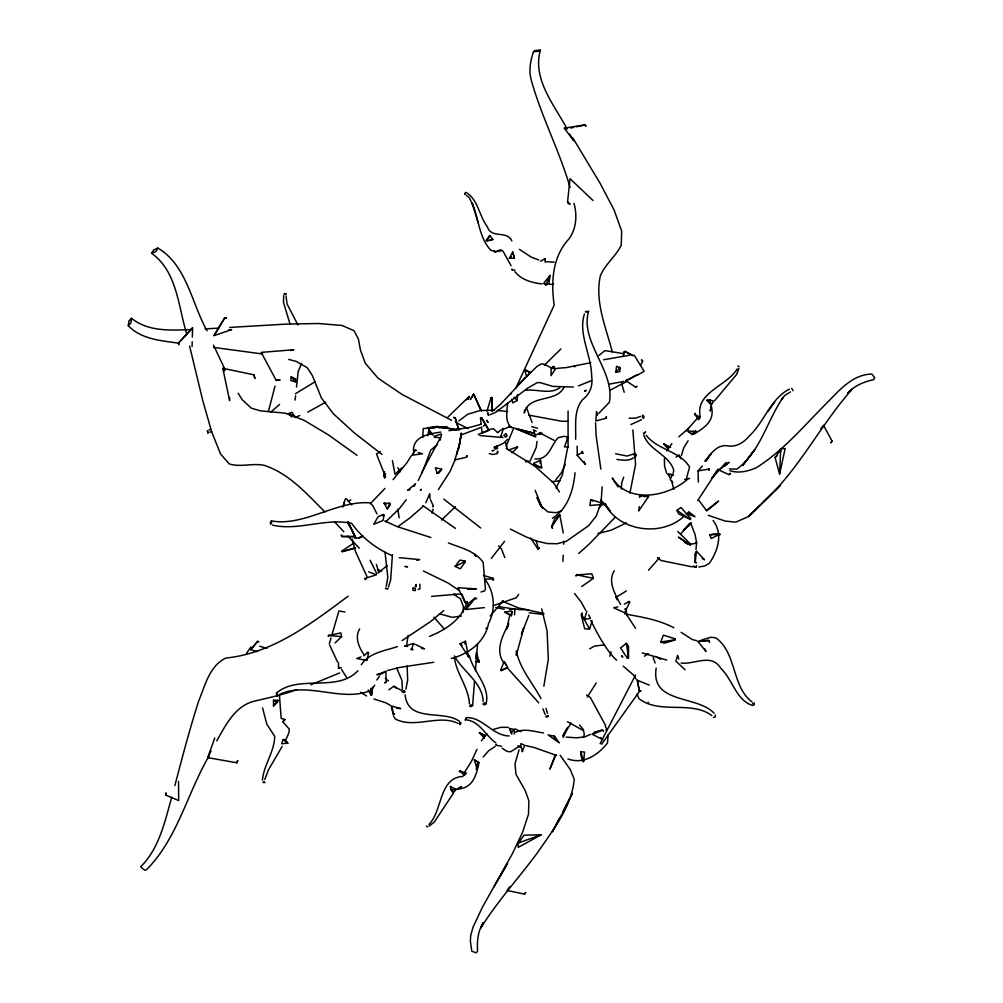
<?xml version="1.0" encoding="UTF-8"?>
<svg xmlns="http://www.w3.org/2000/svg" width="1003" height="1003" viewBox="0 0 1003 1003"><rect width="100%" height="100%" fill="white"/><g stroke="black" fill="none" stroke-linecap="round" stroke-linejoin="round"><path stroke-width="1.5" d="M568.074 410.992L568.062 445.558L562.407 474.845L556.076 488.248M229.612 397.476L229.599 400.573L222.829 368.314L254.047 374.834L254.8 378.394L254.047 374.834M545.331 262.347L544.817 258.749L540.579 261.269M628.48 657.843L628.542 646.521L626.424 643.337L620.544 647.925L627.276 658.056L628.48 657.843L626.424 643.337M273.493 705.924L273.543 700.27L277.956 700.345L277.417 702.238L273.493 705.924L277.956 700.345M277.417 702.238L273.543 700.27M489.251 453.632L492.962 454.522L497.375 453.481L497.425 451.425M511.517 733.369L511.543 732.215L514.313 729.52L509.486 728.429L511.793 734.221M514.226 734.02L514.313 729.52M192.601 327.78L178.835 342.713L178.785 344.781L178.396 343.151L192.601 327.78L192.338 337.133M295.559 381.88L295.622 378.996L291.146 376.815L290.92 380.526L295.559 381.88L291.146 376.815M700.382 417.198C694.377 392.687 726.912 386.243 737.142 368.954M192.074 346.486L192.212 341.81M294.581 415.794L288.488 413.6L291.961 412.258L294.205 415.932M619.992 367.988L619.867 371.637L615.729 372.151L616.619 366.233L619.992 367.988L615.729 372.151M562.959 561.442L563.197 555.186M563.636 544.24L563.761 541.106M551.261 368.189L550.96 375.636L555.562 368.816L553.368 366.496L551.261 368.189L555.562 368.816M553.368 366.496L553.317 367.612L554.02 366.596M779.607 474.08L780.597 451.651L781.212 448.805L785.173 448.491L779.607 474.08L775.093 457.569L781.212 448.805M422.802 437.546L423.203 428.532L427.704 428.218M534.097 430.663L533.972 433.371L535.289 435.427L540.492 432.581M338.512 662.456L338.512 668.199L341.384 667.76M368.151 689.901L371.097 695.066L371.988 694.803L372.452 687.143M392.436 554.697L390.656 579.935L388.487 587.031M715.365 714.989L715.252 716.819L713.547 717.446M477.516 643.964L475.447 670.568M511.706 399.119L512.784 402.867L517.147 400.498L517.523 394.743M514.539 614.852L514.903 609.134L509.537 609.297M621.296 489.05L621.71 482.857L623.69 477.165M472.639 705.247L470.67 704.858L469.567 706.2L471.535 706.588L472.639 705.247L474.482 681.89M606.288 418.201L606.389 416.809L606.288 418.201L595.882 420.959L596.522 411.606L597.337 415.392M600.998 503.017L602.201 486.894M496.523 745.317L496.172 744.527L496.523 745.317L501.625 746.245M475.56 661.541L479.221 661.767L476.3 652.627L475.974 656.702M462.972 612.407L463.436 606.639L460.415 598.778L453.469 594.202L456.39 594.779M524.544 410.227L524.318 413.035C528.807 393.803 556.966 403.231 564.188 386.845M296.487 387.07L298.154 371.825L301.477 363.537M507.631 667.785L501.136 670.568L500.748 669.879L504.07 661.579L507.719 667.158L501.149 670.493M458.71 448.228L461.367 433.334L458.735 448.328M507.631 402.93C506.966 410.967 504.71 420.683 510.891 427.24L533.42 433.058L515.692 428.682L535.828 436.806L517.184 429.096M440.116 440.204L441.558 433.948L434.337 436.23M583.621 761.327L584.573 752.062L580.775 751.774L580.862 755.309L583.069 761.816L583.621 761.327L580.775 751.774M695.957 549.456L696.634 542.911L695.117 534.699L691.418 525.058M695.38 562.006L696.27 562.946L695.204 562.332L696.471 551.274L704.57 559.787L702.138 558.383M483.107 701.385C482.694 682.704 462.646 671.371 454.384 655.924M567.573 201.804L570.13 204.236L568.074 203.371L567.573 201.804L570.03 178.672L593.024 200.512M406.804 644.051L408.096 635.4M191.385 329.536C171.024 330.313 148.344 331.905 131.518 318.327L130.979 322.941L128.296 325.737C141.36 339.39 161.257 340.669 178.91 343.202M128.296 325.737L128.835 321.123L131.518 318.327M286.043 295.847L286.996 303.859L297.916 324.934M533.922 464.076L534.022 463.236L540.529 460.239L541.683 467.711L539.614 467.774L533.922 464.076L541.683 467.711M540.166 463.261L540.529 460.239M536.994 441.408L536.254 447.401L529.847 461.505M570.08 187.411C559.486 150.851 541.482 116.887 531.289 80.202C528.543 70.574 530.462 60.895 533.521 51.642L535.251 50.489L540.379 50.15C532.468 78.221 552.841 103.196 565.629 126.253L567.209 128.823M545.344 258.874L545.243 259.664L544.817 258.749M264.779 779.544L268.528 769.715L282.169 746.458M546.046 284.802L550.058 275.411L548.917 283.648L546.046 284.802L543.639 283.36L550.058 275.411M383.798 476.212L384.462 471.636M497.789 451.149L497.375 453.481M619.365 368.063L619.503 367.173M738.885 368.402L736.528 374.583L714.587 400.724M493.2 578.342L492.949 580.035L493.2 578.342L483.383 575.434M590.742 499.619L589.839 505.487L605.649 504.183L590.742 499.619L592.61 501.161M604.959 504.597L605.097 503.719M640.604 495.645L639.751 495.645L639.5 497.25L640.604 495.645L648.59 496.523L638.648 510.978L639.312 506.64M294.982 400.147L295.659 395.746M427.792 435.791L429.033 429.723L433.12 435.227M575.032 472.714C573.478 489.89 567.936 508.709 552.415 518.275M402.366 689.349L401.965 680.46L396.712 668.061M623.227 356.404L623.929 352.153L625.045 351.439L633.194 355.614M522.061 751.611L524.719 745.455L520.996 743.536L520.645 745.705L522.676 751.573M543.852 686.265L548.328 659.297L547.086 630.887L541.708 608.934M459.111 446.711L461.367 433.334M686.629 477.792L689.575 467.047C680.26 451.162 657.09 449.77 646.22 435.264M384.011 515.091L383.058 520.494L373.693 524.281L378.269 516.595L383.296 514.501L384.011 515.091L382.619 515.655L383.296 514.501M384.35 477.428L384.901 474.381M673.214 473.24L673.765 470.219C669.202 454.785 648.452 449.946 643.801 434.938M695.794 567.209L696.508 566.056L695.794 567.209L692.797 566.344M384.55 478.143L385.415 473.642M367.336 659.184L368.577 652.777L367.449 652.552L368.577 652.777M509.562 616.193L506.778 628.994M629.884 493.175L635.576 464.577L632.868 429.961M486.129 703.742L484.499 702.852L482.907 704.018L484.537 704.908L486.129 703.742C490.279 686.115 473.19 671.947 469.379 655.611M456.917 454.121L458.358 447.752L454.973 459.901L466.596 457.18L466.972 455.851L466.596 457.18M283.673 295.622L283.473 302.317L290.13 324.42M464.815 643.851L465.442 641.23L460.038 643.788L468.627 656.89L465.442 641.23M694.991 413.976L695.142 413.349L694.766 414.339L698.752 419.718L700.207 417.273L694.766 414.339M413.437 450.247C413.512 435.803 429.76 433.885 440.793 432.067M511.179 610.84L504.873 612.331L511.417 615.704L512.395 611.88M476.513 767.17L478.795 762.669L474.331 759.835L476.513 767.17L477.466 763.521M711.415 406.29L710.187 411.017L711.353 406.328C715.101 420.784 704.683 427.604 693.863 434.199M174.861 785.562C182.295 757.215 189.743 728.868 198.694 700.959C205.151 685.525 209.339 665.917 225.863 658.043C272.929 653.317 311.344 623.465 348.129 596.208M275.01 386.193L268.365 411.543M793.085 390.694L791.731 388.337M276.515 693.048L277.192 696.044L276.515 693.048C298.806 673.941 337.234 692.96 357.87 670.731M171.714 797.297C164.793 821.658 159.339 848.312 140.658 866.793L144.47 870.065L146.288 869.952C177.431 838.834 187.248 793.223 209.05 755.999M609.799 656.288L611.065 651.825M432.03 513.16L433.171 509.123M411.757 649.142L412.998 649.718L410.779 649.417L411.757 649.142L413.361 643.525L424.545 648.791L421.473 648.377M405.914 689.224L407.644 680.184L407.168 665.917M519.04 749.843L514.99 763.835L515.943 774.191L525.296 790.753L528.869 800.707L528.493 814.223L522.525 832.415L512.383 853.716L482.456 907.176L473.04 927.173L470.645 935.761L470.394 941.679L471.811 951.183L476.074 952.85L477.591 951.233C476.889 941.24 477.867 931.173 483.371 922.472L480.776 928.001C497.438 901.308 518.777 877.964 537.47 852.726C552.691 830.321 571.71 807.076 574.243 779.231L570.268 769.577L560.163 755.221M329.26 643.951L331.015 637.958M331.893 634.962L338.901 611.015L344.957 611.943M342.901 507.104L345.283 499.055L346.286 498.667L351.677 504.935M681.426 455.538L683.72 447.915L688.121 440.756M486.969 411.205L491.106 397.602L491.859 397.589L492.147 411.142M500.66 437.496L503.218 429.108L502.553 428.469L503.218 429.108M567.046 438.562L567.823 437.784L564.476 446.924L568.438 446.887M507.405 627.74L508.734 623.603C502.904 635.112 495.244 649.417 503.067 661.855M282.946 739.675L281.63 743.775L287.836 743.185L285.391 739.462L282.946 739.675L287.836 743.185M589.526 629.069L581.765 614.676L582.292 613.034L581.176 614.638L584.661 628.781L589.526 629.069L592.146 620.895M588.548 311.469L585.514 311.695L588.548 311.469C579.659 342.073 615.29 371.16 609.348 402.353L598.628 413.512M685.087 669.803L675.796 661.065L677.677 655.31L678.718 659.121M583.42 737.167L584.31 734.647L583.382 729.595L579.558 725.031M236.871 762.794L237.673 760.65L236.871 762.794L207.721 757.641L214.742 738.007M512.232 270.008L512.119 269.268L512.232 270.008L514.94 270.033M600.458 504.459L596.233 516.018L588.698 525.635L566.457 541.219L557.079 543.751L547.036 543.526L536.705 541.068L526.211 536.981L510.377 529.082M455.462 458.898L450.184 471.222L438.374 489.627M634.974 453.544L634.285 455.4L635.626 456.729L636.316 454.873L634.974 453.544L627.038 456.064L615.629 453.745M386.293 586.254L387.822 577.49L385.014 552.252M528.832 615.353L521.485 634.072L523.754 628.028L516.282 655.373L516.42 650.947C519.679 668.763 532.718 682.867 540.968 698.577M554.772 756.086L549.882 769.163L555.963 754.732M690.352 519.479L690.703 518.526L680.987 507.455L676.95 510.414L678.642 513.812L690.352 519.479L676.95 510.414M660.751 642.07L674.643 639.801L675.032 638.761L663.384 635.162L660.751 642.07L664.325 643.149L675.169 639.964L675.032 638.761M513.248 429.146L506.189 446.159M588.636 614.852L590.441 618.425L584.373 619.453L586.843 611.266M484.436 738.371L479.409 732.554L485.439 735.876M412.296 455.111L415.104 449.983L416.395 450.385L414.866 450.585L412.296 455.111L422.501 453.82L418.188 452.491M559.799 514.852L552.089 526.312L552.465 528.318L551.525 526.763L554.672 518.927L559.799 514.852L563.235 532.919M474.695 598.804L474.971 598.127L476.738 598.59L474.695 598.804L465.981 609.511L484.449 607.617M467.248 601.374C462.27 619.114 445.708 629.909 429.497 636.391M465.981 609.511L468.514 603.367L474.971 598.127M359.676 628.919C354.51 637.218 358.898 646.998 363.663 654.345M423.141 470.369L430.663 450.222L437.446 444.479M563.272 737.418L567.548 727.313M286.319 738.772L288.902 732.779L289.328 729.106L283.21 722.223M425.799 502.791L429.76 493.614L429.961 498.478M440.167 438.11L421.561 472.764M387.258 508.872L389.929 503.431L384.074 503.193L387.258 508.872L389.954 505.499L389.929 503.431M476.977 749.366L471.611 761.039L464.163 773.1M515.893 388.023L554.183 305.062C550.885 282.131 552.314 256.806 568.889 239.002C576.374 228.722 577.389 215.294 573.979 203.308M565.379 464.239L561.442 472.701L555.838 479.722M719.815 534.837L720.129 534.16L713.296 534.01L709.823 534.887L711.215 538.498L719.602 534.298L709.823 534.887M629.696 602.139L628.505 601.574L629.696 602.139L624.631 612.82L613.736 607.805L617.898 606.878M517.811 843.623L524.093 835.148L541.169 834.772L518.3 847.334L517.811 843.623L520.344 842.219L541.169 834.772M672.298 475.096L670.556 478.619L668.111 474.281L673.402 474.745L668.111 474.281M418.176 480.537L422.602 471.636M640.541 365.393L642.635 361.23L641.594 360.002L642.635 361.23M476.112 769.389L478.644 764.349C475.873 776.786 472.15 788.433 457.343 789.073L461.593 786.678L457.443 789.185M486.931 240.983L489.828 235.504L492.824 239.479L487.671 240.883L486.016 240.407L489.828 235.504M562.42 813.157L572.45 793.26L563.159 811.126M584.373 619.453L584.874 618.45L583.984 618.675M207.721 757.641L211.106 750.959M600.12 743.637L635.538 675.057M584.423 313.964C577.929 334.25 591.645 355.513 591.632 376.225C593.174 385.177 590.027 394.104 582.68 399.533C573.352 410.428 576.161 425.999 575.634 439.214M559.586 817.997L552.44 831.738L561.718 814.486M224.409 318.452L226.365 317.801L224.409 318.452L214.04 335.604L231.706 329.623L228.697 329.824M214.04 335.604L224.697 317.901M505.01 611.78L511.417 615.704M524.531 894.112L525.635 892.545L524.531 894.112L507.004 890.451M509.374 258.272L512.658 252.079L514.451 258.21L509.374 258.272L511.442 256.693M514 258.548L514.363 257.871M510.239 615.278L512.094 611.78M696.471 551.274L694.866 554.183L695.204 562.332M467.887 399.344L469.216 396.423L448.065 416.935M711.29 405.174L713.547 401.225L710.6 400.097L706.839 400.26L711.29 405.174L709.861 399.996M328.871 635.1L328.169 636.316L328.959 635.551L341.622 636.629L340.807 632.893L328.959 635.551M563.034 735.212L566.795 728.629M414.026 486.442L415.53 483.81L407.644 490.304L410.077 489.69M216.773 740.904C225.8 724.78 235.504 705.159 255.339 700.934C269.243 697.649 283.272 694.64 296.687 689.663M500.271 875.945L507.543 863.42L493.714 887.191M706.35 460.314C710.663 453.093 717.433 444.856 726.711 445.683C735.588 447.752 743.775 442.712 749.241 436.042C764.261 422.15 770.68 398.479 789.436 389.101M207.094 330.852C191.623 303.57 186.934 265.206 157.885 248.117L155.891 251.515L151.629 253.333C177.305 271.537 178.183 306.805 186.846 334.325M151.629 253.333L153.635 249.935L157.885 248.117M470.47 399.507L473.692 394.129L481.578 411.067M338.512 668.199L339.077 667.271M284.727 719.402L284.238 720.204L284.727 719.402L281.091 718.436M668.036 448.554L663.873 443.853L670.543 447.325M562.921 736.365L571.083 723.038M614.287 570.782C607.304 581.702 615.428 594.541 620.531 604.47M467.762 399.307L469.404 396.649L466.458 399.758M411.13 455.989L406.742 462.997L393.088 479.635M587.332 696.922L596.196 683.018M697.674 500.622L718.223 469.078L711.829 478.23L726.159 462.333M371.787 689.7L374.696 685.174M246.5 653.241L251.001 646.948M470.294 399.357L473.692 394.129L480.638 410.077M518.701 594.315L516.382 597.713L493.313 605.611M705.799 461.455L711.34 453.369L704.745 461.092M376.84 679.984L379.523 676.122M666.744 450.911L671.872 443.589M437.283 473.429L441.696 469.178L435.377 467.762L437.283 473.429L439.239 472.676L441.696 469.178M507.844 889.26L509.524 886.89M774.642 402.015L768.185 411.08M464.991 562.332L460.327 568.851L455.111 566.394L459.888 560.125L464.916 561.003L464.991 562.332L464.201 561.956L455.111 566.394M601.537 744.339L639.789 690.979M453.03 793.787L434.274 822.109L429.046 826.108M464.201 561.956L464.916 561.003M361.23 664.813C369.041 652.69 384.826 650.897 397.389 646.596M491.32 558.408L504.572 541.319M820.805 428.77L823.501 425.297L832.114 441.182L830.923 442.699L832.114 441.182M481.415 740.766L486.894 733.782M406.315 499.732L399.282 508.709L385.754 521.786M577.076 574.406L575.847 575.948L577.264 574.945L593.437 578.317L591.82 573.754L577.264 574.945M250.712 649.681L257.708 641.268L258.862 641.832L257.57 641.456L250.712 649.681L257.483 651.611M698.013 417.587L686.428 430.638L688.61 428.319L678.855 436.794M545.456 284.777L546.171 283.899M537.834 548.879L539.363 548.127L537.834 548.879L530.687 538.022M415.267 586.605L415.994 584.436L416.157 586.617M478.531 662.043L479.258 661.178M598.578 508.609L603.605 502.741L600.81 500.133M708.757 469.116L709.234 468.577L708.795 470.344L708.757 469.116L698.075 470.921L698.339 482.067M490.166 616.018L503.318 600.747M698.075 470.921L702.326 465.994M648.49 570.256L659.472 557.793M483.195 756.977L488.712 750.733L495.281 746.357M479.233 732.98L484.875 735.613M680.698 533.935L690.866 522.55M606.878 728.93L605.975 729.946L607.091 729.382L605.223 726.348M271.424 520.908L270.409 522.036L270.572 524.268L271.587 523.14L271.424 520.908C303.934 526.863 337.033 500.184 370.044 502.867L372.752 505.662L377.003 513.95M462.12 776.748L466.533 773.263L460.289 770.994L459.437 771.62L460.289 770.994M518.739 384.325L525.484 377.617L501.425 403.331L493.501 410.465M689.625 523.491L683.394 530.223L691.606 523.416M507.643 439.264L503.519 443.238L493.99 447.777M602.314 730.259L603.455 730.848L602.314 730.259L592.397 734.346L602.728 739.6L600.709 737.694M592.397 734.346L594.641 731.964L602.565 730.008M384.989 488.423L370.446 503.556M524.92 370.12L530.725 372.326L526.537 376.664L524.92 370.12L525.371 369.643L529.622 372.614M455.387 506.728L441.496 520.068M371.097 695.066L370.784 688.321M451.363 790.201L456.34 789.386L453.206 792.658L451.363 790.201L450.385 786.54L456.34 789.386M615.24 517.184L589.212 544.052L578.731 553.493M433.296 506.352L432.832 506.828L433.271 505.825L430.525 499.782M523.892 379.184L537.345 366.145L541.256 363.926L543.965 364.139L550.534 367.449M271.073 411.945L279.561 404.46M544.366 365.268L560.865 348.969M692.609 434.362L695.844 431.19L688.146 431.19L692.609 434.362L691.769 434.362M759.898 505.474L748.79 516.407L735.788 522.162L725.307 521.096L708.243 515.304M763.233 502.19L772.122 493.438M774.341 491.257C803.729 460.089 823.664 421.273 852.099 389.277L847.585 393.439C854.368 385.628 863.796 381.817 873.626 379.648L874.704 377.68L871.87 374.069C851.296 374.395 837.869 392.286 824.366 405.45C802.764 427.378 782.453 451.275 756.187 467.812C747.862 471.322 738.785 473.566 729.921 470.708M511.981 452.804L517.523 447.463L516.871 446.711L517.523 447.463M335.027 642.973L341.622 636.629M693.412 433.647L695.656 431.503M401.814 467.912L395.044 474.369L392.436 460.678M429.058 824.29C442.549 810.687 438.775 778.867 461.844 776.472M423.429 506.176L409.851 517.974L398.066 526.525M775.093 457.569L777.338 455.55M625.157 609.548L625.985 608.808L626.875 614.939M559.824 387.722C550.321 394.743 537.069 388.963 526.161 390.267M724.605 466.207L729.081 462.283L718.95 470.056L728.98 474.62L730.497 473.454L728.98 474.62M683.958 516.319C661.754 537.132 618.876 531.628 604.759 503.656L610.025 510.765L604.659 504.647M686.315 514.251L688.66 512.194M443.79 610.526L430.763 621.446L402.078 640.616M706.864 510.765L718.599 501.049L706.275 510.615M497.914 432.418L500.246 430.488L509.549 426.764M676.06 457.092L679.232 455.324L680.974 458.785M598.916 355.476L604.947 350.599L624.255 353.758M378.006 573.039L387.384 565.454M282.558 721.796L284.952 719.903M363.688 655.812L368.201 652.251M627.276 658.056L628.166 657.366M668.412 448.98L663.873 443.853M696.784 541.971L694.64 543.601L689.55 544.215L684.084 541.858L687.82 544.127M458.847 420.947L467.787 414.226L480.086 410.528L494.391 410.214M401.752 690.591L393.765 686.265L388.913 689.838M279.687 694.339C306.73 681.35 341.446 702.087 369.455 690.942M687.857 479.045C667.86 496.961 628.58 504.058 612.281 478.005L617.986 486.894M483.233 426.137L485.101 424.808M581.64 586.592L593.437 578.317M325.687 402.165L307.783 412.145M660.588 659.209L655.674 656.363M540.379 50.15L538.661 51.303L533.521 51.642M355.601 547.989L342.362 551.587L342.161 550.86L354.109 542.899M644.415 656.2L648.251 653.668M539.639 434.487L539.213 433.572L539.639 434.487L541.971 432.995M641.481 419.718L630.95 424.545M615.829 597.512L626.411 590.905M295.321 393.79L315.143 381.717M692.609 433.171L695.844 431.19M382.181 673.59L385.879 671.346L386.142 682.203L384.788 682.704L386.142 682.203M623.929 352.153L625.132 351.439M584.16 461.656L585.426 464.477L577.239 455.324L582.129 452.428L582.116 451.413L583.031 453.444L582.129 452.428M637.62 375.097L644.127 371.273L634.159 355.112M633.62 457.819C628.743 461.217 622.437 460.252 616.92 459.437M589.651 648.866L594.603 646.02L604.671 644.891M208.95 430.049L210.379 429.234M629.282 379.347L637.845 374.47L625.847 380.576L635.463 387.095L636.792 386.418L635.463 387.095M624.355 604.182L629.257 601.411M626.95 381.378L609.799 390.343M380.463 451.826L376.438 453.895L385.591 476.889M519.893 745.931L510.565 751.811L507.079 751.41L502.039 748.2M626.424 522.914L611.191 530.198L597.964 533.458M640.604 416.32L635.839 418.088L629.157 418.213M468.012 656.501L468.827 656.112M790.489 391.96L785.036 395.22L781.45 399.395L783.08 397.451C767.019 420.696 760.374 451.864 736.929 469.116L729.469 468.965M209.828 432.243L211.633 431.453M514.715 732.579C523.704 727.814 534.173 731.626 543.538 732.955M525.635 461.994L528.205 460.878M590.541 734.384L584.599 736.917L576.437 737.844L566.256 737.092M480.236 427.729L460.578 435.152M684.547 479.447L689.663 478.381M481.139 424.056L480.487 418.075L481.553 417.662L489.188 430.249L482.117 433.02L481.465 427.04M478.193 434.512L491.696 428.858L493.501 428.695L497.664 432.707M294.744 417.574L299.759 415.505M310.867 684.786L339.603 672.95M578.38 385.929L591.406 380.651M362.246 536.618L358.66 538.072L354.335 538.047M679.232 455.324L678.367 455.212M360.93 656.89L356.78 658.495L367.098 660.475M480.487 418.075L481.553 417.662M418.113 589.501L420.056 588.736L419.793 584.172M451.287 658.457C468.551 654.069 485.038 642.008 488.486 623.64C495.921 609.423 494.692 592.409 485.088 579.558M561.693 510.703L556.326 512.721L547.989 511.956L541.658 506.565M385.879 671.346L376.865 674.693L380.952 674.342M494.893 251.841L500.372 249.822L502.252 250.562L495.181 251.954L494.341 250.913L495.181 251.954M365.418 578.856L365.894 579.646L364.565 578.53L376.413 574.832L368.678 571.86M508.722 449.996L517.372 446.849M752.576 703.655L754.294 703.028L754.206 704.833L752.488 705.448C736.114 700.219 732.616 679.52 721.007 668.537C711.453 652.74 694.766 664.763 681.15 663.058M480.888 424.344L470.946 427.128L448.993 430.713M347.978 500.998L350.849 500.008M701.323 640.077L710.876 637.269L715.741 637.77C736.879 652.702 731.688 687.017 752.087 701.924M481.001 591.996L484.612 590.892L485.439 588.962L483.183 562.495C475.51 550.973 460.527 547.801 448.416 542.936M342.362 551.587L355.438 547.788M413.361 643.525L404.573 646.082L407.644 646.496M290.908 350.586L293.854 349.734L261.181 352.379L276.239 380.4L279.85 380.112L276.239 380.4M493.2 450.485L492.047 450.811L494.216 450.334M493.501 729.357L500.81 727.338L508.208 727.325M387.584 670.48L399.846 667.396L433.722 662.281M467.586 717.634C483.02 717.709 493.388 736.039 509.198 735.914M625.847 380.576L628.066 380.049M489.965 414.791L495.971 412.108L527.879 387.985L537.332 382.619L540.09 382.619L552.929 386.406L573.302 387.02M534.912 458.948C549.318 460.101 550.597 445.482 558.157 437.684L563.987 436.355L568.325 437.032M590.817 362.697L566.181 367.612L556.778 368.364M603.543 359.751L629.646 355.225M570.757 127.995L573.641 127.394M576.512 126.779L585.138 124.961L585.94 126.278L584.912 124.873L564.313 128.196L573.741 140.771L569.691 134.189M623.816 381.441L608.896 384.187M416.684 560.188L419.618 559.574L399.244 557.681M435.553 427.779L427.779 427.767L436.706 426.526L446.937 427.566M698.828 567.008L704.683 565.968L709.234 563.423C717.998 550.948 723.326 533.746 713.058 520.444M461.455 615.942L452.391 617.359L439.339 613.811M708.268 640.466L709.472 641.97L708.268 640.466L697.975 641.481L705.987 651.474L704.783 648.853M697.975 641.481L708.745 640.403M490.103 239.855L492.824 239.479M551.725 481.641L560.075 480.713M461.719 593.801L431.578 596.396M466.972 719.966C479.547 721.445 486.091 736.089 495.871 742.872M438.186 427.466L447.175 426.814M218.83 328.131L205.051 328.884M229.75 327.429L286.394 324.107L318.565 323.518L342.036 325.461L354.046 330.714L358.422 339.064L360.441 350.06L365.293 363.249L378.081 378.231L402.303 394.593L451.651 420.345M467.498 589.275L476.4 588.886L457.97 587.745L465.204 602.515L467.235 602.64L465.204 602.515M688.685 513.762L688.359 513.135L689.562 514.088L687.08 513.812L695.004 516.683L688.936 511.931M427.779 427.767L434.036 427.604M438.737 427.479L446.548 427.278M484.487 579.145L493.664 578.932M549.669 284.325L553.581 284.25M518.451 842.257L520.344 842.219M643.951 496.51L648.59 496.523M567.623 421.285L561.793 421.26L528.757 415.129M354.912 536.605L342.01 536.517L341.296 535.025L341.898 536.492L354.912 536.605L348.868 524.218M479.773 435.553L500.836 437.333M398.216 471.222L400.285 471.698M518.363 609.473L522.776 609.561M435.565 427.04L432.456 426.927L435.528 427.153M438.675 427.14L446.435 427.391M528.38 609.786L514 608.997L499.782 606.765M546.61 261.745L554.157 262.172M396.574 708.306L400.736 708.557L391.145 705.911L393.013 713.685L394.455 714.086L393.013 713.685M438.599 427.366L444.743 427.805M434.286 437.233L440.355 437.747M511.568 427.391L508.947 427.102L508.759 426.288L508.834 427.065L511.618 427.316M457.18 428.607L460.101 428.908M455.111 417.637L453.544 417.474L455.161 417.749L458.898 429.974L455.161 417.749M543.739 614.463L529.158 612.808M213.501 347.402L262.686 353.996M497.312 410.365L507.706 411.606M602.853 503.807L605.649 504.183M692.057 566.845L660.964 560.501L657.529 557.618M637.306 680.222L639.337 690.942L641.067 691.18L639.262 690.453L637.306 680.222L649.28 685.099M706.839 400.26L709.522 400.648M440.016 427.027L436.706 426.526L456.44 429.861M542.121 283.912C532.079 282.833 521.397 279.925 514.903 271.625M567.886 758.92C583.37 764.838 598.239 754.833 607.492 742.997L608.144 734.948M445.382 427.692L457.393 429.723M737.945 365.995L739.123 366.709M625.132 608.645L625.985 608.808M624.781 613.924C641.456 617.046 658.683 619.603 673.803 627.778M494.178 251.013L490.918 250.399C479.045 237.974 478.77 218.692 472.237 203.346L473.24 206.091L469.354 197.779L466.194 195.134M554.358 736.164L548.102 734.923L559.335 742.884L554.358 736.164L555.436 738.509L554.195 737.631L554.897 737.769M495.695 607.429L504.246 609.297M543.864 613.497L518.513 607.931L502.039 601.136M436.694 472.689L437.647 472.902M511.543 732.215L509.486 728.429M525.823 745.568L534.423 747.599L556.502 755.422M288.714 359.438L296.286 361.419L307.231 367.675L312.359 375.511L321.436 398.028L333.372 413.75L354.31 432.895L382.043 454.447M531.69 426.639L537.545 428.243M491.106 397.602L491.896 397.827M696.684 640.741L692.045 639.425L681.087 632.329M666.744 660.099L642.183 652.903M259.664 646.245L266.974 648.44M430.926 537.508L396.962 526.55L384.751 520.946M373.956 698.966L386.28 702.978L390.104 705.272M564.313 128.196L566.444 128.911M377.454 569.566L381.779 571.083M478.795 762.669L474.331 759.835M538.799 259.99L531.302 257.157L519.391 249.321M693.612 566.231L696.283 567.284M384.074 503.193L386.431 504.108M166.059 795.241L166.034 793.11L166.059 795.241L178.684 800.557L178.521 781.299M467.285 193.153C478.23 200.675 479.421 216.447 487.308 226.665C491.42 239.14 506.753 229.95 511.856 240.883M423.429 571.033L448.053 582.994L458.659 590.14M515.103 728.893L520.921 731.663M536.204 431.215L533.245 429.798M540.141 433.108L554.095 440.342M272.477 525.108C298.292 531.189 325.624 517.648 351.714 523.416C361.82 537.646 375.862 548.453 392.06 555.612M451.049 789.524L451.701 789.837M455.826 422.426L468.376 428.682M583.345 730.548L567.472 721.696M625.045 351.439L632.479 355.589M517.861 745.843L520.193 747.235M360.503 692.246L366.609 695.982M506.176 448.354L535.025 466.32L553.932 483.296L559.436 491.971M455.487 528.418L422.89 505.612M460.038 643.788L462.107 645.13M690.54 545.193L678.392 537.132L689.976 544.817M586.554 695.054L590.441 697.624L605.611 725.558M357.018 455.337L328.257 434.788L303.759 420.107L285.103 413.123L260.567 410.866L251.377 408.196L242.011 399.482L238.15 393.239M393.765 686.265L396.373 688.171M443.765 499.08L480.713 528.017M639.751 495.645L640.867 496.498M688.146 431.19L692.133 434.65M458.07 723.414C438.913 713.873 414.715 729.106 395.32 719.013L393.377 715.766M623.202 666.155L633.495 674.981L636.203 679.181M385.353 678.341L388.462 680.949M677.752 531.527L690.616 544.077M460.001 771.307L464.64 775.344M426.501 825.958L427.516 826.873M500.773 435.703L502.854 437.709M514.012 397.364L517.147 400.498M324.834 511.856C306.805 493.902 289.115 473.491 264.215 465.342C252.493 462.847 240.707 467.536 229.211 463.913L220.51 453.87L211.696 431.842L202.794 400.699L189.605 346.048M574.518 593.513L581.213 602.063L585.639 610.275M459.625 721.408C443.188 709.234 408.246 723.364 405.099 694.891M288.488 413.6L291.823 417.135M334.475 521.773L343.778 531.69M347.916 536.103L359.275 548.227M475.861 658.068L479.221 661.767M670.18 479.559L672.775 482.43M616.557 660.275C605.223 649.016 597.976 634.586 590.78 620.518M433.91 617.196L444.367 629.144M711.829 715.615C691.431 700.081 659.573 714.826 638.936 698.59L637.043 694.013M498.604 545.808L501.513 549.105L504.848 557.58M508.157 668.813L538.774 702.865M476.224 556.239L474.394 553.969L475.923 556.515M604.345 503.744L606.564 506.728M699.028 500.522L706.375 510.439M503.08 251.277L511.066 265.682M714.098 713.246C697.411 695.066 650.383 704.093 656.188 668.111M635.563 628.354L627.013 615.228M397.827 467.724L399.457 470.269M342.161 550.86L342.6 551.562M341.547 669.452L346.612 677.501M572.751 137.825L600.195 183.461L614.062 209.94L621.672 231.091L621.233 245.246C615.704 256.567 605.122 264.14 600.321 275.938C594.704 301.853 605.887 327.229 612.319 351.928M500.748 669.879L501.136 670.568M504.07 661.579L506.214 665.302M481.453 417.662L488.599 430.3M389.051 503.092L389.528 503.945M542.698 508.371L537.031 497.501L540.717 506.039M366.935 576.524L355.589 551.7L352.203 539.2M347.941 521.999L356.103 538.448L347.966 521.748M222.829 368.314L224.196 371.06M370.12 560.238L376.777 573.666M225.236 369.994L213.514 345.12M337.434 661.855L329.774 645.293M450.385 786.54L453.206 792.658M542.949 708.87L545.156 714.449M467.523 654.295L468.627 656.89M347.527 521.635L349.232 525.748M673.803 489.401L671.671 480.826M462.22 594.842L465.43 602.715M535.201 490.354L541.971 507.443M532.179 422.551L526.425 407.494M653.129 657.542L655.147 663.021M648.164 702.163L648.515 703.153M546.021 708.381L547.5 713.283M429.033 429.723L430.613 434.575M472.237 203.346L478.368 223.218M514.451 258.21L512.658 252.079M616.168 596.798L617.071 599.781M376.376 564.388L378.833 572.425M478.406 762.405L478.657 763.208M666.682 473.366L664.563 466.219L664.4 458.584M621.559 383.284L624.205 392.261M536.129 540.517L538.523 549.142M505.55 442.323L507.443 449.143M780.083 449.82L780.597 451.651M534.699 433.045L535.289 435.427M343.665 502.503L344.342 505.449M262.585 707.955L266.873 724.354L274.709 736.327C274.483 751.723 263.776 764.988 262.435 780.146M454.434 658.056C456.804 674.104 468.551 687.481 469.442 703.793M397.777 509.236L399.194 517.887M281.078 717.333L279.411 694.941M534.022 463.236L534.148 464.063M600.847 469.103L596.095 435.365L595.556 422.802M392.399 708.068L393.201 714.011M491.859 397.589L491.997 411.105M577.176 446.21L577.239 455.324M486.894 420.395L487.872 422.401L486.894 420.395M510.928 393.439L510.402 394.492L510.928 393.439M459.775 723.125L459.662 724.592L460.728 724.066L460.841 722.586L459.775 723.125M413.073 588.071L412.897 590.328L415.242 590.591L415.43 588.335L413.073 588.071M207.458 430.851L207.96 432.995L207.458 430.851M642.773 415.355L642.509 417.361L643.7 418.339L643.964 416.333L642.773 415.355M487.847 412.985L488.524 415.154L487.847 412.985M645.456 432.067L643.675 433.522L645.456 432.067M486.894 628.505L486.229 628.405L486.894 628.505M421.298 489.464L420.433 490.179L421.298 489.464M754.645 449.683L742.734 465.417L754.645 449.683M779.895 485.791L748.79 516.407L779.895 485.791M575.195 366.02L574.581 366.634L575.195 366.02M586.153 390.443L584.724 391.02L586.153 390.443M505.763 433.86L503.907 435.264L505.374 437.158L507.23 435.753L505.763 433.86M466.219 717.922L465.329 720.029L466.219 717.922M465.868 192.438L464.652 194.068L465.868 192.438M362.773 536.016L358.66 538.072L362.835 536.041M403.896 690.879L402.04 691.719L403.356 692.609L405.212 691.769L403.896 690.879M263.864 782.114L262.974 782.478L265.018 782.516L263.864 782.114M284.977 293.578L284.025 293.954L286.231 293.816L284.977 293.578M496.648 446.172L494.517 446.987L495.457 449.181L497.588 448.354L496.648 446.172M387.735 588.736L385.553 588.372L387.735 588.736M548.114 715.553L546.021 716.142L546.046 717.082L548.139 716.506L548.114 715.553M407.494 566.72L405.237 566.507L407.494 566.72M622.612 656.877L621.76 655.912L622.612 656.877"/></g></svg>
